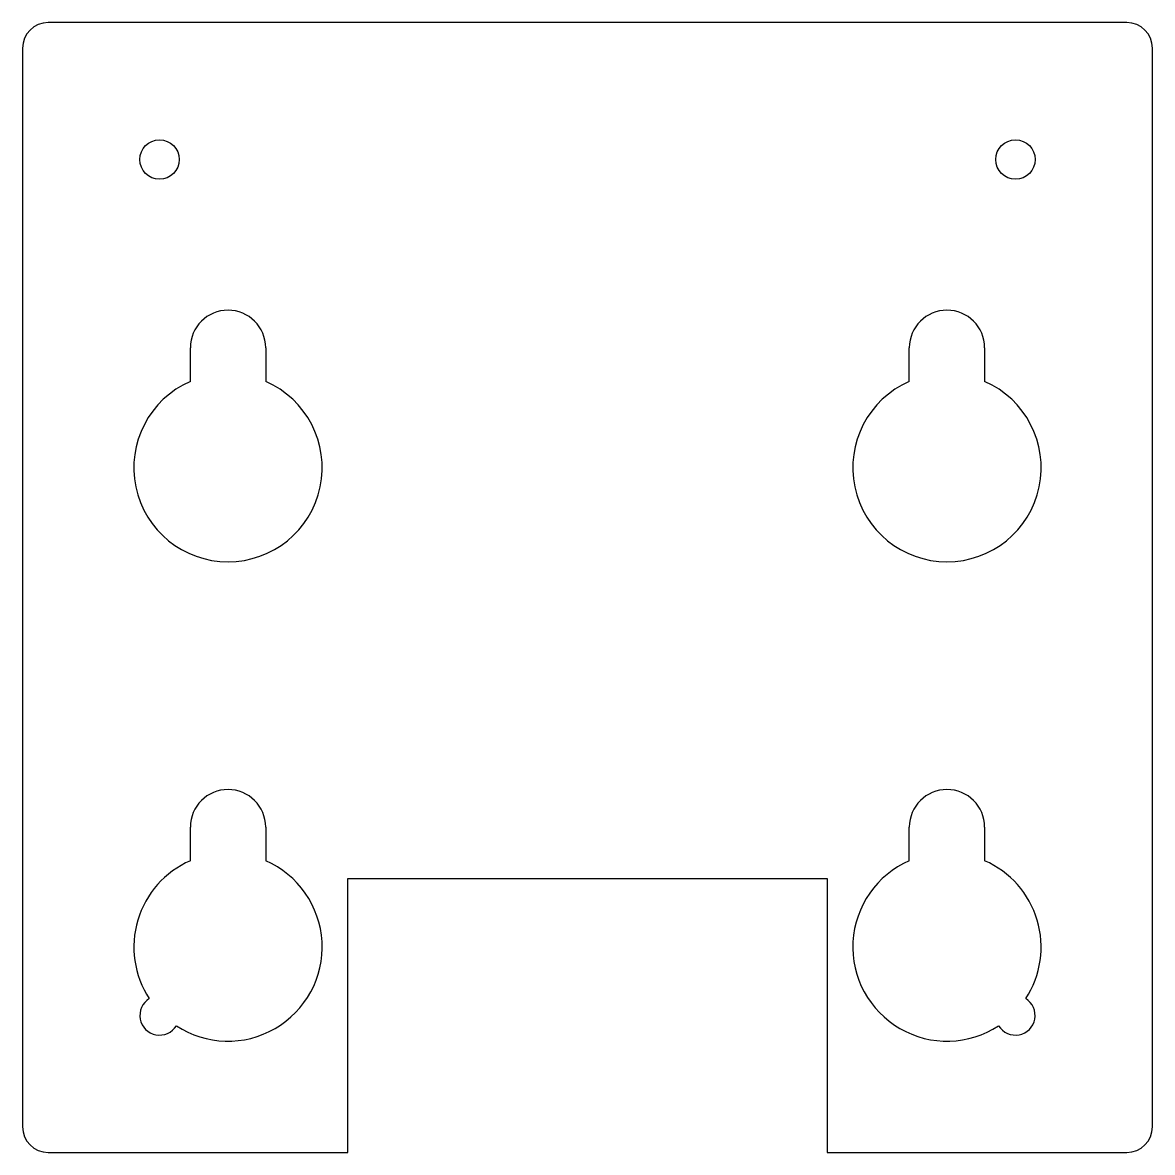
# Model space of a CAD drawing. Header units: millimetres. Extents: x -66 to 66, y -66 to 66.
import ezdxf

# ---------------------------------------------------------------- set-up
doc = ezdxf.new("R2010")
doc.units = ezdxf.units.MM

msp = doc.modelspace()

# ---------------------------------------------------------------- linework, layer by layer
for p, q in [((63, 66, 2), (-63, 66, 2)), ((-66, 63, 2), (-66, -63, 2)), ((66, -63, 2), (66, 63, 2)), ((-46.4, 24.08, 2), (-46.4, 28, 2)), ((-37.6, 28, 2), (-37.6, 24.08, 2)), ((37.6, 24.08, 2), (37.6, 28, 2)), ((46.4, 28, 2), (46.4, 24.08, 2)), ((-46.4, -31.92, 2), (-46.4, -28, 2)), ((-37.6, -28, 2), (-37.6, -31.92, 2)), ((37.6, -31.92, 2), (37.6, -28, 2)), ((46.4, -28, 2), (46.4, -31.92, 2)), ((-28, -66, 2), (-28, -34, 2)), ((-28, -34, 2), (28, -34, 2)), ((28, -34, 2), (28, -66, 2)), ((-63, -66, 2), (-28, -66, 2)), ((28, -66, 2), (63, -66, 2))]:
    msp.add_line(p, q)
for centre in [(-50, 50, 2), (50, 50, 2)]:
    msp.add_circle(centre, 2.3)
for centre, radius, start, end in [((-63, 63, 2), 3, 90, 180), ((63, 63, 2), 3, 0, 90), ((-42, 28, 2), 4.4, 0, 180), ((42, 28, 2), 4.4, 0, 180), ((-42, 14, 2), 11, -246.4218, 66.4218), ((42, 14, 2), 11, -246.4218, 66.4218), ((-42, -28, 2), 4.4, 0, 180), ((42, -28, 2), 4.4, 0, 180), ((-42, -42, 2), 11, -246.4218, -146.7228), ((-42, -42, 2), 11, -123.2772, 66.4218), ((42, -42, 2), 11, 113.5782, 303.2772), ((42, -42, 2), 11, -33.2772, 66.4218), ((-50, -50, 2), 2.3, 121.3405, 328.6595), ((50, -50, 2), 2.3, -148.6595, 58.6595), ((-63, -63, 2), 3, 180, 270), ((63, -63, 2), 3, -90, 0)]:
    msp.add_arc(centre, radius, start, end)

doc.saveas('drawing.dxf')
